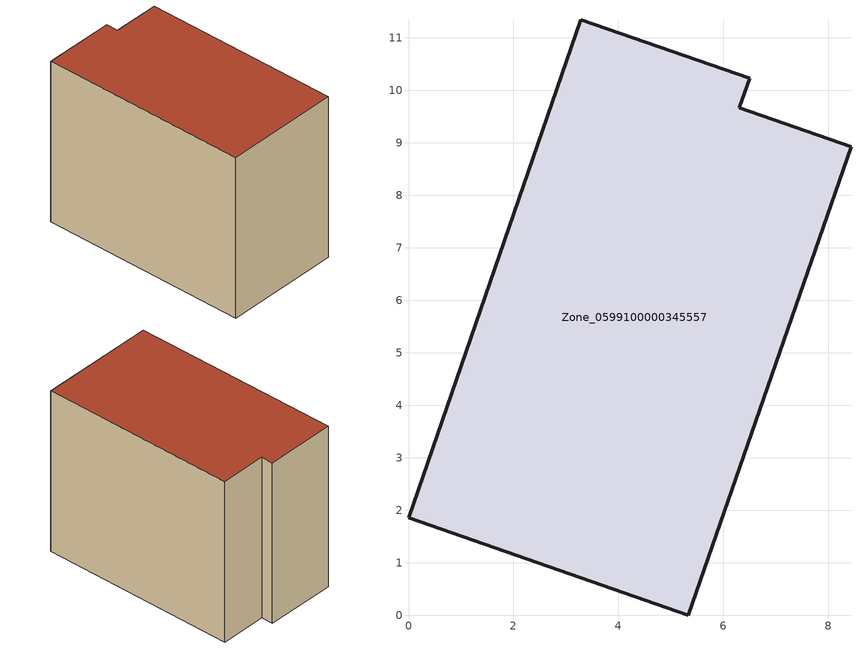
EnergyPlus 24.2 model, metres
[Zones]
Zone_0599100000345557
 floor ground (C_G): 0,1.85 3.28,11.35 6.5,10.23 6.3,9.67 8.43,8.93 5.33,0 z0
 wall outside (C_F): 3.28,11.35 0,1.85 5.33,0 8.43,8.93 6.3,9.67 6.5,10.23 3.28,11.35 z0:8.05
 roof outside (C_R): 0,1.85 5.33,0 8.43,8.93 6.3,9.67 6.5,10.23 3.28,11.35 z8.05
[BUILDING]
Pand.0599100000345557: North Axis=0; Terrain=City; Loads Convergence Tolerance Value=0.04; Temperature Convergence Tolerance Value=0.4; Solar Distribution=FullExterior; Maximum Number of Warmup Days=25; Minimum Number of Warmup Days=1
[Site:Location]
Rotterdam.The.Hague.AP_ZH_NLD Design_Conditions: Latitude=51.96; Longitude=4.45; Time Zone=1; Elevation=-4.5
[SITE:GROUNDTEMPERATURE:BUILDINGSURFACE]
18, 18, 18, 18, 18, 18, 18, 18, 18, 18, 18, 18
[MATERIAL] Thermal Absorptance=0.9; Solar Absorptance=0.7; Visible Absorptance=0.7
Name | Roughness | Thickness | Conductivity | Density | Specific Heat
G.TC.1992-2005 | MediumSmooth | 0.15 | 0.06 | 540 | 1210
F.TC.1992-2005 | Rough | 0.3 | 0.12 | 1920 | 840
R.TC.1992-2005 | MediumRough | 0.2 | 0.08 | 1500 | 1000
[CONSTRUCTION]
C_G: G.TC.1992-2005
C_F: F.TC.1992-2005
C_R: R.TC.1992-2005
[ZONE]
Zone_0599100000345557: Type=1; Multiplier=1; Ceiling Height=Autocalculate; Volume=Autocalculate; Floor Area=autocalculate; Part of Total Floor Area=Yes
[ZONEINFILTRATION:DESIGNFLOWRATE]
Infil_Zone_0599100000345557: Zone or ZoneList or Space or SpaceList=Zone_0599100000345557; Schedule=AlwaysOn; Design Flow Rate Calculation Method=Flow/Area; Flow Rate per Floor Area=0.0015; Constant Term Coefficient=1; Temperature Term Coefficient=0; Velocity Term Coefficient=0; Velocity Squared Term Coefficient=0
[HVACTEMPLATE:ZONE:IDEALLOADSAIRSYSTEM]
Zone_0599100000345557: Maximum Heating Supply Air Temperature=50; Minimum Cooling Supply Air Temperature=13; Maximum Heating Supply Air Humidity Ratio=0.0156; Minimum Cooling Supply Air Humidity Ratio=0.0077; Heating Limit=NoLimit; Cooling Limit=NoLimit; Dehumidification Control Type=ConstantSensibleHeatRatio; Cooling Sensible Heat Ratio=0.7; Dehumidification Setpoint=60; Humidification Control Type=None; Humidification Setpoint=30; Outdoor Air Method=None; Outdoor Air Flow Rate per Person=0.00944; Outdoor Air Flow Rate per Zone Floor Area=0; Outdoor Air Flow Rate per Zone=0; Demand Controlled Ventilation Type=None; Outdoor Air Economizer Type=NoEconomizer; Heat Recovery Type=None; Sensible Heat Recovery Effectiveness=0.7; Latent Heat Recovery Effectiveness=0.65
[ZONECONTROL:THERMOSTAT]
ThermostatControl_Zone_0599100000345557: Zone or ZoneList=Zone_0599100000345557; Control Type Schedule=DualSetpointControlType; Control 1=Thermostat_Zone_0599100000345557; Temperature Difference Between Cutout And Setpoint=0
[THERMOSTATSETPOINT:DUALSETPOINT]
Thermostat_Zone_0599100000345557: Heating Setpoint Temperature Schedule=HeatingSetpoint_Zone_0599100000345557; Cooling Setpoint Temperature Schedule=CoolingSetpoint_Zone_0599100000345557
[SCHEDULE:COMPACT]
HeatingSetpoint_Zone_0599100000345557: Through: 12/31, For: AllDays, Until: 24:00, 21
CoolingSetpoint_Zone_0599100000345557: Through: 12/31, For: AllDays, Until: 24:00, 24
DualSetpointControlType: Through: 12/31, For: AllDays, Until: 24:00, 4
AlwaysOn: Through: 12/31, For: AllDays, Until: 24:00, 1
